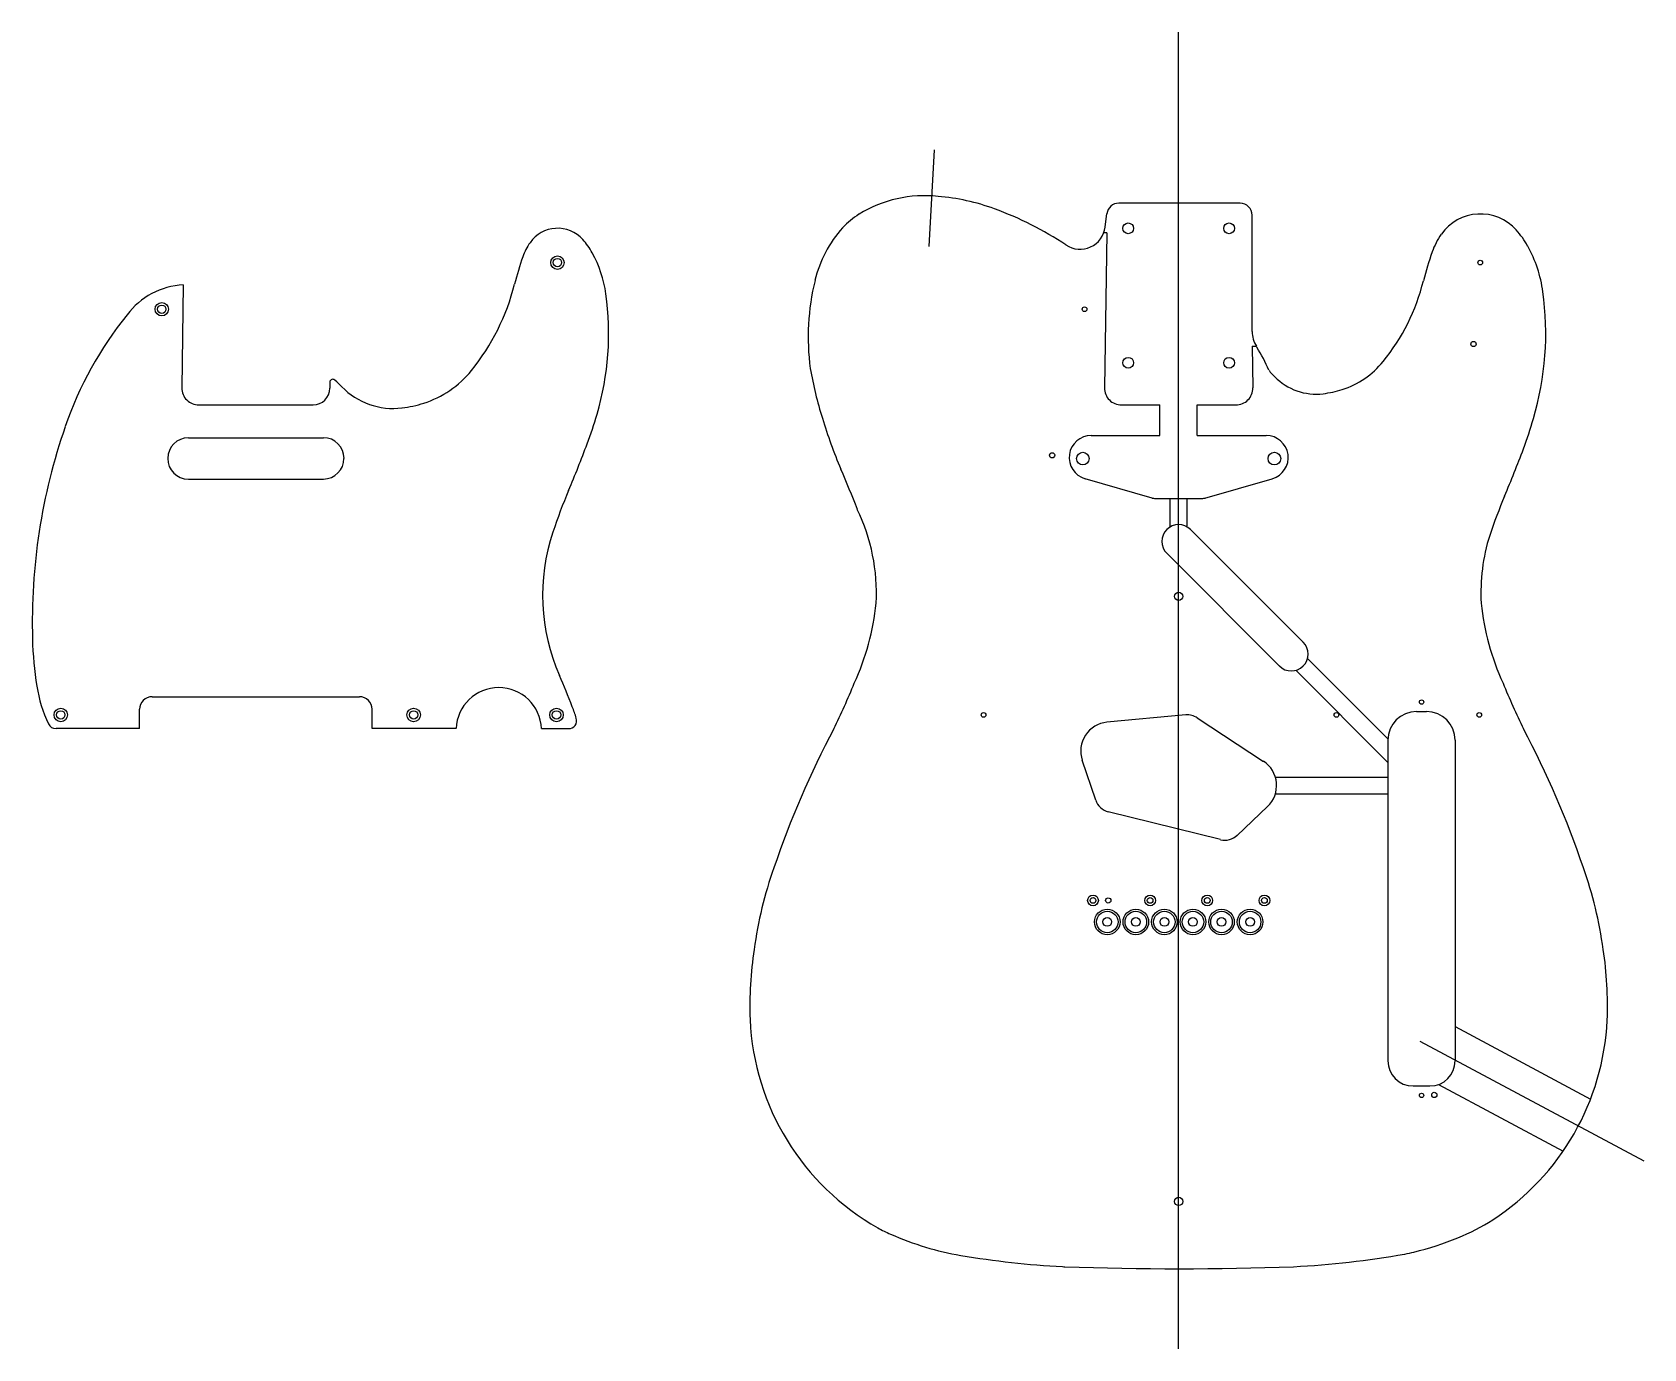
# Model space of a CAD drawing. Header units: millimetres. Extents: x -66 to 173, y -210 to -14.
import ezdxf

# ---------------------------------------------------------------- set-up
doc = ezdxf.new("R2010")
doc.units = ezdxf.units.MM
doc.layers.get('0').update_dxf_attribs({"linetype": 'CONTINUOUS'})

msp = doc.modelspace()

# ---------------------------------------------------------------- linework, layer by layer
for p, q in [((104.11, -209.98), (104.11, -14.15)), ((66.98, -46.03), (67.81, -31.66)), ((113.24, -39.57), (95.22, -39.57)), ((93.19, -43.12), (93.43, -41.15)), ((115.04, -58.67), (115.04, -41.37)), ((93.43, -43.99), (92.98, -43.99)), ((93.43, -43.99), (93.09, -67.05)), ((115.04, -60.87), (115.67, -60.87)), ((115.04, -60.87), (115.13, -67.05)), ((104.11, -69.59), (104.11, -66.27)), ((-41.66, -69.59), (-24.66, -69.59)), ((95.59, -69.59), (101.33, -69.59)), ((101.33, -74.14), (101.33, -69.59)), ((106.89, -74.14), (106.89, -69.59)), ((106.89, -69.59), (112.64, -69.59)), ((91.1, -74.14), (101.33, -74.14)), ((104.11, -77.57), (104.11, -74.26)), ((106.89, -74.14), (117.13, -74.14)), ((-43.2, -74.46), (-23.12, -74.46)), ((-43.2, -80.61), (-23.12, -80.61)), ((100.19, -83.44), (90.19, -80.57)), ((108.03, -83.44), (118.03, -80.57)), ((100.54, -83.49), (104.11, -83.49)), ((102.86, -87.73), (102.86, -83.49)), ((104.11, -83.49), (107.69, -83.49)), ((105.36, -87.6), (105.36, -83.49)), ((122.64, -104.88), (105.88, -88.12)), ((119.1, -108.42), (102.34, -91.66)), ((135.24, -119.25), (123.29, -107.3)), ((135.24, -122.79), (121.52, -109.06)), ((-50.45, -117.74), (-50.45, -114.86)), ((-48.58, -112.99), (-33.16, -112.99)), ((-33.16, -112.99), (-17.75, -112.99)), ((-15.88, -117.74), (-15.88, -114.86)), ((105.19, -115.7), (93.45, -116.79)), ((106.89, -116.12), (116.74, -122.6)), ((139.49, -115.19), (140.99, -115.19)), ((-50.45, -117.74), (-62.89, -117.74)), ((-3.39, -117.74), (-15.88, -117.74)), ((9.33, -117.74), (13.36, -117.74)), ((135.24, -119.44), (135.24, -167.14)), ((145.24, -119.44), (145.24, -167.14)), ((91.77, -128.36), (89.77, -122.44)), ((118.5, -124.94), (135.24, -124.94)), ((112.8, -133.61), (117.33, -129.32)), ((118.5, -127.44), (135.24, -127.44)), ((110.33, -134.25), (93.64, -130.09)), ((145.24, -162.06), (165.39, -172.84)), ((139.99, -164.21), (173.3, -182.04)), ((138.99, -170.89), (141.49, -170.89)), ((142.78, -170.66), (161.31, -180.58))]:
    msp.add_line(p, q)
for centre, radius in [((96.61, -43.32), 0.8), ((111.61, -43.32), 0.8), ((11.7, -48.42), 1), ((11.7, -48.42), 0.625), ((148.97, -48.42), 0.35), ((-47.16, -55.35), 1), ((-47.16, -55.35), 0.625), ((90.11, -55.35), 0.35), ((147.97, -60.53), 0.39), ((96.61, -63.32), 0.8), ((111.61, -63.32), 0.8), ((85.29, -77.08), 0.39), ((89.86, -77.57), 0.938), ((118.36, -77.57), 0.938), ((104.11, -98.06), 0.625), ((-62.18, -115.7), 1), ((-9.69, -115.7), 1), ((11.56, -115.7), 1), ((140.24, -113.78), 0.325), ((-62.18, -115.7), 0.625), ((-9.69, -115.7), 0.625), ((11.56, -115.7), 0.625), ((75.09, -115.7), 0.35), ((127.58, -115.7), 0.35), ((148.83, -115.7), 0.35), ((91.37, -143.29), 0.8), ((91.37, -143.29), 0.425), ((93.64, -143.29), 0.39), ((99.87, -143.29), 0.8), ((99.87, -143.29), 0.425), ((108.37, -143.29), 0.8), ((108.37, -143.29), 0.425), ((116.87, -143.29), 0.8), ((116.87, -143.29), 0.425), ((93.49, -146.49), 1.9), ((93.49, -146.49), 1.6), ((93.49, -146.49), 0.65), ((97.74, -146.49), 1.9), ((97.74, -146.49), 1.6), ((97.74, -146.49), 0.65), ((101.99, -146.49), 1.9), ((101.99, -146.49), 1.6), ((101.99, -146.49), 0.65), ((106.24, -146.49), 1.9), ((106.24, -146.49), 1.6), ((106.24, -146.49), 0.65), ((110.49, -146.49), 1.9), ((110.49, -146.49), 1.6), ((110.49, -146.49), 0.65), ((114.74, -146.49), 1.9), ((114.74, -146.49), 1.6), ((114.74, -146.49), 0.65), ((140.24, -172.29), 0.325), ((142.14, -172.22), 0.39), ((104.11, -188.06), 0.625)]:
    msp.add_circle(centre, radius)
for centre, radius, start, end in [((66.33, -57.15), 18.69, 83.8992, 121.5091), ((65.58, -70.96), 32.51, 69.9757, 85.1766), ((59.63, -87.45), 50.03, 56.3659, 70.0365), ((95.22, -41.37), 1.8, 90, 172.9328), ((113.24, -41.37), 1.8, 0, 90), ((63.95, -52.77), 13.71, 122.6205, 135.8632), ((89.45, -42.66), 3.77, 236.121, 352.9328), ((149.02, -48.32), 7.14, 41.8789, 144.7338), ((14.86, -50.52), 8.83, 144.9802, 160.3685), ((11.74, -48.32), 5.01, 41.8889, 145.0677), ((7.47, -52.17), 10.75, 28.9343, 41.9725), ((68.17, -55.56), 18.71, 138.7402, 166.1265), ((152.14, -50.52), 10.96, 144.7833, 160.3455), ((144.75, -52.17), 12.88, 28.8672, 41.9502), ((48.65, -62.49), 44.67, 160.4699, 165.9152), ((1.51, -55.47), 17.57, 7.8824, 28.941), ((185.92, -62.49), 46.8, 160.4589, 165.9386), ((138.79, -55.47), 19.7, 7.9458, 28.8962), ((-43.41, -62.83), 11.12, 92.8464, 143.2071), ((-26.95, -43.56), 33.26, 321.0132, 345.9692), ((84, -59.46), 35, 166.1375, 187.7361), ((110.33, -43.56), 31.13, 321.0132, 345.9386), ((-23.39, -58.94), 42.71, -16.3703, 7.9201), ((113.88, -58.94), 44.84, -16.4311, 7.9458), ((-8.92, -91.09), 55.7, 141.1795, 160.8463), ((119.13, -58.69), 4.09, 179.6765, 212.1901), ((119.21, -58.6), 4.21, 212.6543, 214.9781), ((92.33, -75.49), 27.54, 23.6856, 31.7097), ((-12.76, -55.04), 15, 287.7248, 321.0132), ((108.54, -53.69), 60.15, 190.0319, 197.2924), ((118.7, -63.92), 1.25, 203.6856, 225.5725), ((124.52, -55.04), 12.87, 287.7248, 321.0132), ((-41.66, -67.09), 2.5, 179.2263, 270.0063), ((-24.66, -67.09), 2.5, 270.0047, 359.9953), ((-21.72, -66.22), 0.45, 45.0118, 173.3555), ((-49.52, -95.49), 40.83, 44.4848, 46.4587), ((-12.7, -59.33), 10.78, 224.484, 276.8315), ((95.59, -67.09), 2.5, 179.1456, 270), ((112.64, -67.09), 2.5, -90, 0.8544), ((87.75, -95.49), 42.96, 44.4848, 45.5725), ((124.57, -59.33), 8.65, 224.484, 276.8315), ((-13.49, -52.74), 17.41, 276.8207, 287.7248), ((123.79, -52.74), 15.28, 276.8208, 287.7248), ((-43.96, -52.9), 64.15, 339.5068, 343.6283), ((127.68, -47.98), 80.12, 197.1257, 202.8743), ((93.31, -52.9), 66.28, 339.502, 343.5872), ((22.13, -101.86), 88.55, 160.8587, 181.6565), ((91.1, -77.42), 3.28, 90, 253.9947), ((117.13, -77.42), 3.28, -73.9947, 90), ((-43.2, -77.54), 3.07, 90, 180), ((-23.12, -77.54), 3.08, 0, 90), ((-146.35, -14.71), 173.43, 337.0598, 339.5314), ((-9.07, -14.71), 175.56, 337.0598, 339.5292), ((-43.2, -77.54), 3.08, 180, 270), ((-23.12, -77.54), 3.07, -90, 0), ((-74.58, -135.13), 140.12, 20.9086, 23.5595), ((90.23, -114.84), 83.47, 157.0634, 161.6064), ((100.54, -82.24), 1.25, 253.9947, 270), ((107.69, -82.24), 1.25, 270, 286.0053), ((227.51, -114.84), 81.34, 157.0634, 161.4767), ((30.46, -97.56), 28.69, -3.0079, 25.7004), ((39.31, -97.91), 29.81, 161.6036, 203.5756), ((104.11, -89.89), 2.5, 45, 225), ((177.8, -97.57), 28.73, 162.6323, 182.9883), ((21.81, -95.27), 37.49, 335.247, 354.1883), ((186.43, -95.27), 37.51, 185.817, 204.7477), ((-10.68, -102.82), 55.74, 181.6349, 188.8956), ((120.87, -106.65), 2.5, -45, 45), ((-103.63, -160.12), 126.09, 21.2193, 23.5067), ((120.87, -106.65), 2.5, 225, 315), ((-45.52, -108.27), 20.47, 188.9102, 205.3087), ((2.97, -118), 6.36, 2.3397, 177.6603), ((-55.08, -65.34), 119.96, 334.0814, 337.6405), ((263.3, -65.33), 119.96, 202.3628, 205.922), ((-48.58, -114.86), 1.87, 90, 180), ((-17.75, -114.86), 1.87, 0, 90), ((-13.27, -125.03), 29.15, 17.6715, 21.1986), ((-62.89, -116.49), 1.25, 205.3087, 270), ((13.36, -116.54), 1.2, -90, 17.6715), ((93.85, -121.07), 4.3, 95.3084, 198.6206), ((105.43, -118.34), 2.65, 56.6915, 95.3084), ((139.49, -119.44), 4.25, 90, 180), ((140.99, -119.44), 4.25, 0, 90), ((176.47, -183.32), 139.96, 152.0721, 161.2875), ((31.69, -183.35), 140.03, 18.7136, 27.9246), ((114.38, -126.19), 4.3, -46.6206, 56.6915), ((94.28, -127.52), 2.65, 198.6206, 256), ((110.98, -131.68), 2.65, 256, 313.3794), ((100.45, -158.57), 60.02, 160.3801, 172.3365), ((107.78, -158.58), 60.02, 7.6656, 19.6221), ((95.3, -158.95), 54.98, 171.2363, 182.1597), ((112.88, -158.95), 55.03, -2.2477, 8.7557), ((77.82, -159.34), 37.5, 182.5621, 240.5206), ((130.4, -159.34), 37.5, 303.0305, 357.307), ((138.99, -167.14), 3.75, 180, 270), ((141.49, -167.14), 3.75, -90, 0), ((134.49, -165.63), 30, 291.8617, 303.0305), ((69.21, -174.58), 20, 240.5206, 246.4865), ((81.18, -147.06), 50.01, 246.4865, 252.8952), ((127.05, -147.08), 49.99, 283.9673, 291.8617), ((78.24, -156.63), 40, 252.8952, 260.5744), ((94.62, -57.94), 140.04, 260.5744, 266.8171), ((113.6, -57.93), 140.05, 273.1147, 279.9214), ((134.29, -176.18), 20, 279.9214, 283.9673), ((87.68, -182.78), 15, 266.8171, 268.0585), ((104.11, 301.95), 500.02, 268.0585, 271.9597)]:
    msp.add_arc(centre, radius, start, end)
for points in [[(-43.96, -51.73), (-43.96, -51.73), (-44.16, -67.06), (-44.16, -67.06)], [(-22.16, -66.07), (-22.16, -66.07), (-22.16, -67.09), (-22.16, -67.09)]]:
    msp.add_open_spline(points, degree=3)

doc.saveas('drawing.dxf')
